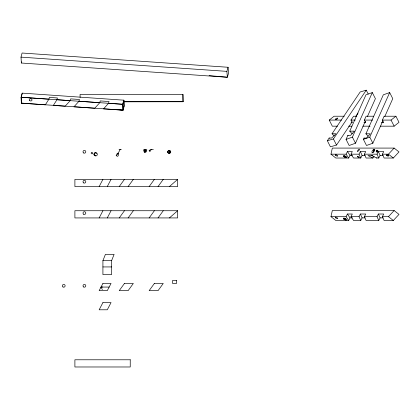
<?xml version="1.0" encoding="UTF-8"?>
<svg xmlns="http://www.w3.org/2000/svg" width="420" height="420" viewBox="0 0 420 420"><rect width="100%" height="100%" fill="white"/><g stroke="black" fill="none" stroke-linecap="round" stroke-linejoin="round"><path stroke-width="0.63" d="M348.689 158.03L346.096 154.177L347.424 151.552L350.018 155.405L348.689 158.03L335.827 158.03L330.971 154.177L332.325 148.082L394.144 148.082L399 151.935L393.32 158.03L384.111 158.03L382.389 154.177L383.723 151.552L378.373 151.552L377.044 154.177L378.767 158.03L376.625 158.03L371.695 155.536M348.689 220.5L335.827 220.5L330.971 216.647L332.325 210.546L394.144 210.546L399 214.4L393.32 220.5L384.111 220.5L382.389 216.647L383.723 214.016L378.373 214.016L377.044 216.647L378.767 220.5L366.109 220.5L364.387 216.647L365.72 214.016L360.37 214.016L359.042 216.647L360.764 220.5L353.572 220.5L350.978 216.647L352.312 214.016L347.424 214.016L346.096 216.647L348.689 220.5L350.018 217.875L347.424 214.016M21.389 63.026L21 57.136L22.082 53.02L228.086 67.273L228.538 73.195L227.372 77.243L21.389 63.026L21.693 61.866M21.688 101.976L21.389 103.136L45.344 104.822L48.909 99.178L49.376 97.409L57.404 97.965L56.936 99.729L53.371 105.378L65.184 106.197L70.187 100.648L70.649 98.879L79.438 99.487L78.971 101.252L73.973 106.801L94.773 108.239L99.771 102.69L100.233 100.926L109.022 101.53L108.554 103.299L103.556 108.848L122.95 110.187L124.026 106.087L123.874 100.18L22.186 93.135L21.105 97.251L21.389 103.136L123.07 110.15L124.173 106.097L123.874 100.18L122.735 104.281L123.07 110.15L116.576 109.431M21.672 101.997L21.362 103.168L21.21 97.261L22.286 93.161M122.95 110.187L122.798 104.281L123.874 100.18M209.097 75.616L227.372 77.243L226.884 71.368L228.086 67.273M102.916 260.647L105.415 254.363L114.109 254.363L111.61 260.647L111.61 274.591L102.916 274.591L102.916 260.647L111.61 260.647M365.316 121.243L355.499 143.225L349.146 145.488L346.054 139.388L347.828 135.418L350.527 135.418L354.433 131.145L349.739 131.145L365.957 94.826L372.314 92.568L375.401 98.663L367.442 116.487M346.054 139.388L352.411 137.13L372.314 92.568M363.935 122.708L365.72 122.708L364.387 120.078L366.109 116.225L373.7 116.225M382.945 120.65L372.86 143.225L366.503 145.488L363.416 139.388L364.004 138.08L366.44 138.08L370.346 133.807L365.909 133.807L383.318 94.826L389.676 92.568L392.763 98.663L384.804 116.487M363.416 139.388L369.773 137.13L389.676 92.568M381.344 122.708L383.723 122.708L382.389 120.078L384.111 116.225L395.913 116.225L399 122.325L394.144 126.179L380.478 126.179M374.11 156.471L372.871 158.03L366.109 158.03L364.387 154.177L365.72 151.552L360.37 151.552L362.093 155.405L360.764 158.03L353.572 158.03L350.978 154.177L352.312 151.552L347.424 151.552M360.764 158.03L359.042 154.177L360.37 151.552M378.767 158.03L380.095 155.405L378.373 151.552M360.764 220.5L362.093 217.875L360.37 214.016M378.767 220.5L380.095 217.875L378.373 214.016M117.385 154.828L120.183 149.441M99.157 186.58L102.916 179.382M107.279 186.58L111.038 179.382M99.157 217.933L102.916 210.73M107.279 217.933L111.038 210.73M352.196 121.742L336.509 145.047L330.425 146.827L327.338 140.732L329.154 138.033L331.685 138.033L336 133.76L332.031 133.76L360.171 91.964L366.256 90.179L368.219 94.059M327.338 140.732L333.422 138.947L366.256 90.179M351.089 122.708L352.312 122.708L350.978 120.078L353.572 116.225L356.843 116.225M355.845 116.324L358.034 113.075M183.078 101.666L123.401 101.75L183.02 101.75L182.926 94.469L183.078 101.666L123.428 101.666M119.228 186.58L124.441 179.382M128.116 186.58L133.324 179.382M119.228 217.933L124.441 210.73M149.153 186.58L154.366 179.382M128.116 217.933L133.324 210.73M158.041 186.58L163.254 179.382M149.153 217.933L154.366 210.73M158.041 217.933L163.254 210.73M376.625 158.03L376.992 157.563M382.389 154.177L388.458 154.177L394.144 148.082M382.389 216.647L388.458 216.647L394.144 210.546M102.386 287.269L102.417 286.755M169.397 186.58L177.66 179.382L177.66 186.58L74.897 186.58L74.897 179.382L177.66 179.382M169.397 217.933L177.66 210.73L177.66 217.933L74.897 217.933L74.897 210.73L177.66 210.73M337.533 126.179L332.325 126.179L329.238 120.078L334.094 116.225L344.248 116.225M382.389 120.078L391.057 120.078L395.913 116.225M149.646 150.796L151.772 149.441M376.682 150.344A0.835 0.835 0 0 0 376.572 151.788A0.835 0.835 0 0 0 377.879 151.163A0.835 0.835 0 0 0 376.682 150.344L376.268 151.405M377.433 151.841L377.822 150.791M92.279 153.815L92.752 153.059L91.964 152.36M91.607 152.392L91.103 153.195L91.922 153.857M357.73 151.436L359.116 150.281L359.257 149.216M359.147 149.216L357.751 150.371L357.635 151.441M182.926 94.469L80.062 94.448L80.105 97.487M329.238 120.078L341.555 120.078M350.978 120.078L355.32 120.078M364.387 120.078L372.614 120.078M348.595 126.179L351.85 126.179M362.911 126.179L370.067 126.179M119.049 149.441L121.317 149.441M143.672 149.441L146.837 149.441M150.213 149.441L153.332 149.441M330.971 154.177L346.096 154.177M350.978 154.177L359.042 154.177M364.387 154.177L377.044 154.177M350.018 155.405L352.464 155.405M362.093 155.405L365.064 155.405M380.095 155.405L383.066 155.405M372.95 155.536L367.941 155.536L372.871 158.03M330.971 216.647L346.096 216.647M350.978 216.647L359.042 216.647M364.387 216.647L377.044 216.647M350.018 217.875L352.464 217.875M362.093 217.875L365.064 217.875M380.095 217.875L383.066 217.875M102.916 266.936L111.61 266.936M109.158 287.06L101.036 287.06L101.099 287.553M21 57.136L226.884 71.368M21.21 97.261L48.909 99.178M56.936 99.729L70.187 100.648M78.971 101.252L99.771 102.69M108.554 103.299L122.798 104.281M21.105 97.251L122.735 104.281M388.28 155.269L387.986 155.185M374.094 149.552C372.976 149.399 371.364 151.484 372.125 152.628M372.167 152.654C373.401 152.833 374.834 150.407 374.157 149.588M387.87 155.132L387.308 154.76M388.458 154.177L393.32 158.03M388.458 216.647L393.32 220.5M101.267 287.28L101.036 287.06L102.349 289.632M332.031 133.76L334.189 135.896M329.154 138.033L329.422 138.301M365.909 133.807L368.104 136.211M364.004 138.08L364.245 138.348M349.739 131.145L352.175 133.817M347.828 135.418L348.07 135.686M391.057 120.078L394.144 126.179M369.773 137.13L372.86 143.225M352.411 137.13L355.499 143.225M333.422 138.947L336.509 145.047M168.798 150.98A1.202 1.202 0 0 1 170.714 151.599A1.202 1.202 0 0 1 169.37 153.101M168.667 151.027A1.197 1.192 87.9 0 1 170.205 150.974A1.197 1.192 87.9 0 1 170.51 152.492A1.197 1.192 87.9 0 1 169.071 153.043M169.449 151.237A0.677 0.672 87.9 0 1 170.137 151.893A0.677 0.672 87.9 0 1 169.486 152.591M94.773 154.697A0.74 0.651 -72.2 0 1 95.198 153.468M95.571 155.61A1.502 1.318 -72.2 0 1 94.001 154.712A1.502 1.318 -72.2 0 1 94.82 152.838A1.502 1.318 -72.2 0 1 96.5 153.473M345.786 156.025A0.74 0.425 0 0 1 344.736 156.434A0.74 0.425 0 0 1 344.589 155.71M346.258 156.55A1.502 0.861 0 0 1 344.043 156.691A1.502 0.861 0 0 1 344.027 155.41M373.643 152.266A1.591 1.029 -90 0 1 373.501 150.187A1.591 1.029 -90 0 1 374.813 149.683M374.01 151.762A0.835 0.541 -90 0 1 373.847 150.759A0.835 0.541 -90 0 1 374.441 150.276M377.37 151.898A2.294 1.166 -51.6 0 1 376.388 151.31M376.719 150.297A2.294 1.166 -51.6 0 1 377.701 150.885M388.327 155.474A1.197 0.289 29.8 0 1 387.067 154.76M387.733 154.549A1.197 0.289 29.8 0 1 388.799 155.358M345.76 218.615A0.74 0.425 0 0 1 344.636 218.873A0.74 0.425 0 0 1 344.589 218.179M346.258 219.02A1.502 0.861 0 0 1 344.043 219.156A1.502 0.861 0 0 1 344.027 217.88M116.204 155.405C119.248 159.401 119.075 148.643 116.204 155.405M357.425 156.408C359.153 159.663 360.581 156.345 357.425 156.382M102.916 283.458L99.157 290.656L107.279 290.656L111.038 283.458L102.916 283.458M102.916 302.594L99.157 309.792L107.279 309.792L111.038 302.594L102.916 302.594M124.441 283.458L119.228 290.656L128.116 290.656L133.324 283.458L124.441 283.458M154.366 283.458L149.153 290.656L158.041 290.656L163.254 283.458L154.366 283.458M176.536 280.45L172.583 280.45L172.583 283.458L176.536 283.458L176.536 280.45M130.237 359.782L74.897 359.782L74.897 366.98L130.237 366.98L130.237 359.782M168.231 152.975A1.202 1.202 0 0 0 170.037 151.946A1.202 1.202 0 0 0 168.242 150.896A1.202 1.202 0 0 0 168.231 152.975M167.858 151.368A1.197 1.192 87.9 0 0 168.94 153.132A1.197 1.192 87.9 0 0 169.922 151.305A1.197 1.192 87.9 0 0 167.858 151.368M149.226 150.565A0.835 0.268 57.5 0 0 150.092 151.505A0.835 0.268 57.5 0 0 149.62 150.318A0.835 0.268 57.5 0 0 149.226 150.565M144.606 152.376A0.835 0.446 3.9 0 0 145.913 152.108A0.835 0.446 3.9 0 0 144.716 151.609A0.835 0.446 3.9 0 0 144.606 152.376M144.265 151.452A1.591 0.851 3.9 0 0 146.748 150.932A1.591 0.851 3.9 0 0 144.475 149.987A1.591 0.851 3.9 0 0 144.265 151.452M144.69 151.137A0.835 0.446 3.9 0 0 145.997 150.864A0.835 0.446 3.9 0 0 144.8 150.371A0.835 0.446 3.9 0 0 144.69 151.137M94.867 155.726A1.633 1.633 0 0 0 97.33 154.334A1.633 1.633 0 0 0 94.894 152.901A1.633 1.633 0 0 0 94.867 155.726M83.648 152.948A1.381 1.381 0 0 0 85.78 151.856A1.381 1.381 0 0 0 83.764 150.559A1.381 1.381 0 0 0 83.648 152.948M335.654 155.39A1.381 0.446 26.9 0 0 337.743 156.093A1.381 0.446 26.9 0 0 336.215 154.817A1.381 0.446 26.9 0 0 335.654 155.39M344.069 156.797A1.633 0.525 26.9 0 0 346.49 157.542A1.633 0.525 26.9 0 0 344.573 156.03A1.633 0.525 26.9 0 0 344.069 156.797M386.72 155.521A1.202 0.389 26.9 0 0 388.495 156.067A1.202 0.389 26.9 0 0 387.077 154.954A1.202 0.389 26.9 0 0 386.72 155.521M335.654 217.859A1.381 0.446 26.9 0 0 337.743 218.563A1.381 0.446 26.9 0 0 336.215 217.282A1.381 0.446 26.9 0 0 335.654 217.859M344.069 219.261A1.633 0.525 26.9 0 0 346.49 220.012A1.633 0.525 26.9 0 0 344.573 218.5A1.633 0.525 26.9 0 0 344.069 219.261M83.648 182.889A1.381 1.381 0 0 0 85.78 181.792A1.381 1.381 0 0 0 83.764 180.495A1.381 1.381 0 0 0 83.648 182.889M83.648 214.237A1.381 1.381 0 0 0 85.78 213.145A1.381 1.381 0 0 0 83.764 211.848A1.381 1.381 0 0 0 83.648 214.237M63.005 286.965A1.381 1.381 0 0 0 65.132 285.873A1.381 1.381 0 0 0 63.121 284.576A1.381 1.381 0 0 0 63.005 286.965M83.648 286.965A1.381 1.381 0 0 0 85.78 285.873A1.381 1.381 0 0 0 83.764 284.576A1.381 1.381 0 0 0 83.648 286.965M29.726 100.585A1.381 1.118 14.7 0 0 31.988 100.207A1.381 1.118 14.7 0 0 30.25 98.721A1.381 1.118 14.7 0 0 29.726 100.585M336.094 119.48A1.381 0.446 -26.9 0 0 337.769 118.198A1.381 0.446 -26.9 0 0 335.748 118.792A1.381 0.446 -26.9 0 0 336.094 119.48"/></g></svg>
